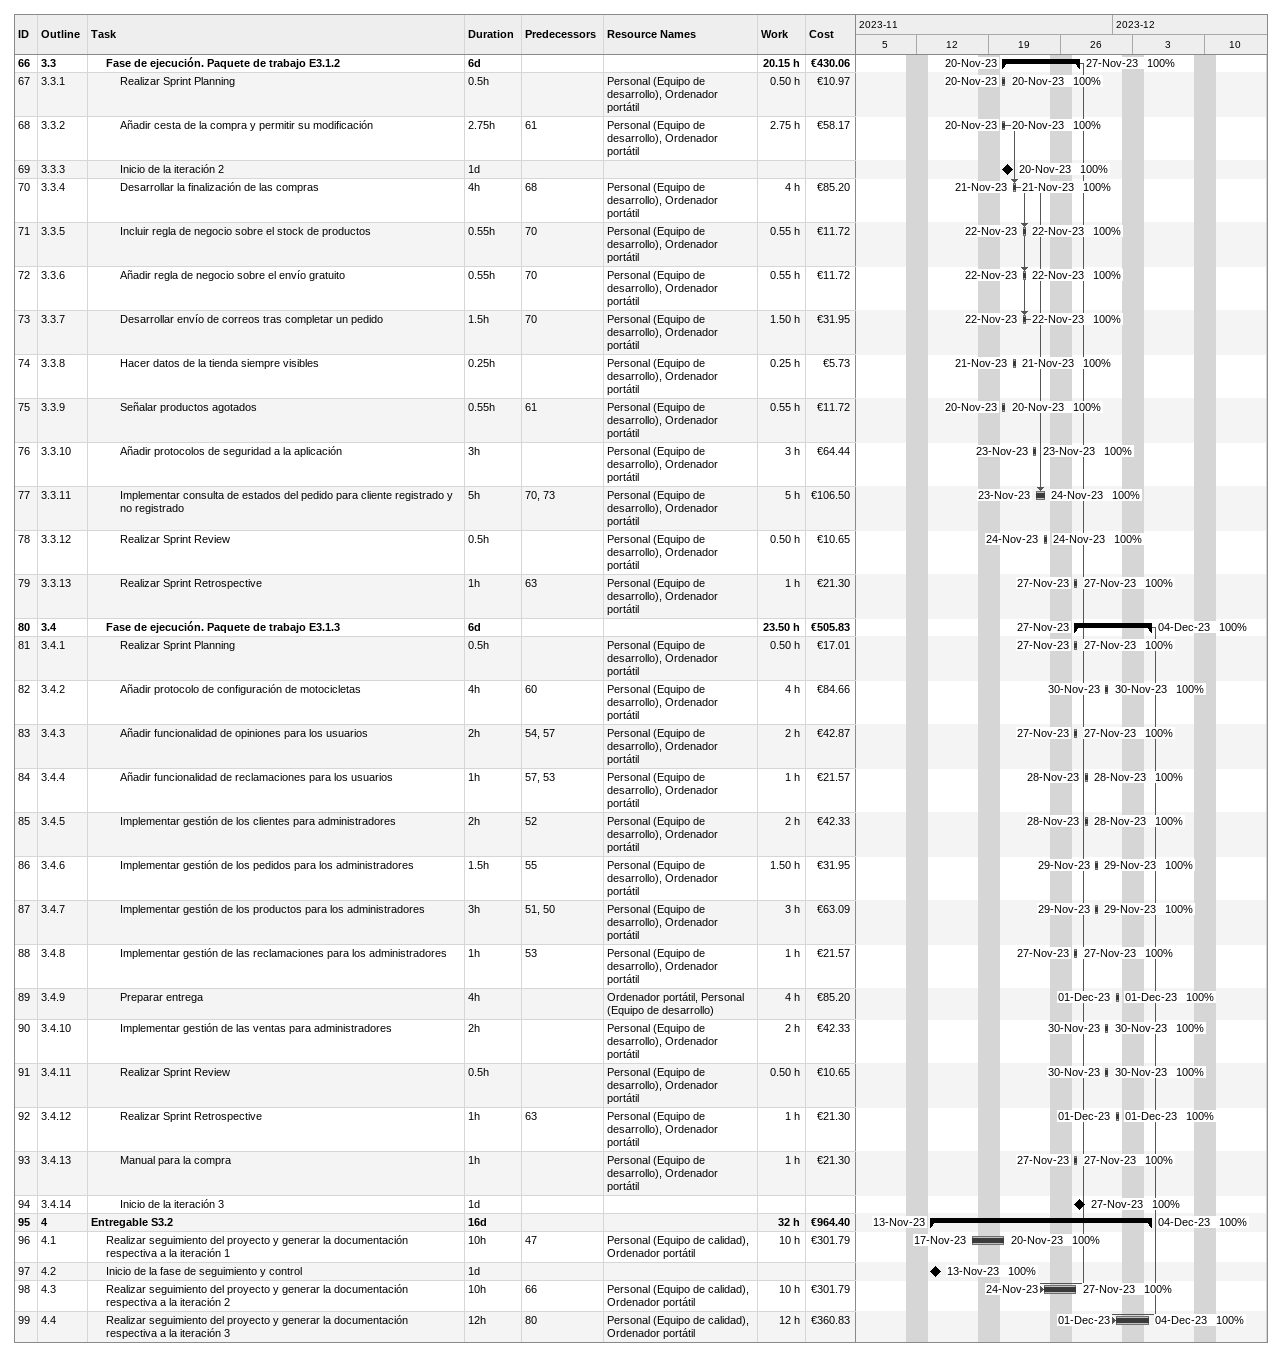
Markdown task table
| ID | WBS | Task | Duration | Start | Finish | Predecessors | Resources | % complete | Work (h) | Cost (€) |
|---|---|---|---|---|---|---|---|---|---|---|
| 66 | 3.3 | **Fase de ejecución. Paquete de trabajo E3.1.2** | 6d | 2023-11-20 | 2023-11-27 |  |  | 100 | 20.15 | 430.06 |
| 67 | 3.3.1 | Realizar Sprint Planning | 0.5h | 2023-11-20 | 2023-11-20 |  | Personal (Equipo de desarrollo), Ordenador portátil | 100 | 0.50 | 10.97 |
| 68 | 3.3.2 | Añadir cesta de la compra y permitir su modificación | 2.75h | 2023-11-20 | 2023-11-20 | 61 | Personal (Equipo de desarrollo), Ordenador portátil | 100 | 2.75 | 58.17 |
| 69 | 3.3.3 | Inicio de la iteración 2 | 1d | 2023-11-20 | 2023-11-20 |  |  | 100 |  |  |
| 70 | 3.3.4 | Desarrollar la finalización de las compras | 4h | 2023-11-21 | 2023-11-21 | 68 | Personal (Equipo de desarrollo), Ordenador portátil | 100 | 4 | 85.20 |
| 71 | 3.3.5 | Incluir regla de negocio sobre el stock de productos | 0.55h | 2023-11-22 | 2023-11-22 | 70 | Personal (Equipo de desarrollo), Ordenador portátil | 100 | 0.55 | 11.72 |
| 72 | 3.3.6 | Añadir regla de negocio sobre el envío gratuito | 0.55h | 2023-11-22 | 2023-11-22 | 70 | Personal (Equipo de desarrollo), Ordenador portátil | 100 | 0.55 | 11.72 |
| 73 | 3.3.7 | Desarrollar envío de correos tras completar un pedido | 1.5h | 2023-11-22 | 2023-11-22 | 70 | Personal (Equipo de desarrollo), Ordenador portátil | 100 | 1.50 | 31.95 |
| 74 | 3.3.8 | Hacer datos de la tienda siempre visibles | 0.25h | 2023-11-21 | 2023-11-21 |  | Personal (Equipo de desarrollo), Ordenador portátil | 100 | 0.25 | 5.73 |
| 75 | 3.3.9 | Señalar productos agotados | 0.55h | 2023-11-20 | 2023-11-20 | 61 | Personal (Equipo de desarrollo), Ordenador portátil | 100 | 0.55 | 11.72 |
| 76 | 3.3.10 | Añadir protocolos de seguridad a la aplicación | 3h | 2023-11-23 | 2023-11-23 |  | Personal (Equipo de desarrollo), Ordenador portátil | 100 | 3 | 64.44 |
| 77 | 3.3.11 | Implementar consulta de estados del pedido para cliente registrado y no registrado | 5h | 2023-11-23 | 2023-11-24 | 70, 73 | Personal (Equipo de desarrollo), Ordenador portátil | 100 | 5 | 106.50 |
| 78 | 3.3.12 | Realizar Sprint Review | 0.5h | 2023-11-24 | 2023-11-24 |  | Personal (Equipo de desarrollo), Ordenador portátil | 100 | 0.50 | 10.65 |
| 79 | 3.3.13 | Realizar Sprint Retrospective | 1h | 2023-11-27 | 2023-11-27 | 63 | Personal (Equipo de desarrollo), Ordenador portátil | 100 | 1 | 21.30 |
| 80 | 3.4 | **Fase de ejecución. Paquete de trabajo E3.1.3** | 6d | 2023-11-27 | 2023-12-04 |  |  | 100 | 23.50 | 505.83 |
| 81 | 3.4.1 | Realizar Sprint Planning | 0.5h | 2023-11-27 | 2023-11-27 |  | Personal (Equipo de desarrollo), Ordenador portátil | 100 | 0.50 | 17.01 |
| 82 | 3.4.2 | Añadir protocolo de configuración de motocicletas | 4h | 2023-11-30 | 2023-11-30 | 60 | Personal (Equipo de desarrollo), Ordenador portátil | 100 | 4 | 84.66 |
| 83 | 3.4.3 | Añadir funcionalidad de opiniones para los usuarios | 2h | 2023-11-27 | 2023-11-27 | 54, 57 | Personal (Equipo de desarrollo), Ordenador portátil | 100 | 2 | 42.87 |
| 84 | 3.4.4 | Añadir funcionalidad de reclamaciones para los usuarios | 1h | 2023-11-28 | 2023-11-28 | 57, 53 | Personal (Equipo de desarrollo), Ordenador portátil | 100 | 1 | 21.57 |
| 85 | 3.4.5 | Implementar gestión de los clientes para administradores | 2h | 2023-11-28 | 2023-11-28 | 52 | Personal (Equipo de desarrollo), Ordenador portátil | 100 | 2 | 42.33 |
| 86 | 3.4.6 | Implementar gestión de los pedidos para los administradores | 1.5h | 2023-11-29 | 2023-11-29 | 55 | Personal (Equipo de desarrollo), Ordenador portátil | 100 | 1.50 | 31.95 |
| 87 | 3.4.7 | Implementar gestión de los productos para los administradores | 3h | 2023-11-29 | 2023-11-29 | 51, 50 | Personal (Equipo de desarrollo), Ordenador portátil | 100 | 3 | 63.09 |
| 88 | 3.4.8 | Implementar gestión de las reclamaciones para los administradores | 1h | 2023-11-27 | 2023-11-27 | 53 | Personal (Equipo de desarrollo), Ordenador portátil | 100 | 1 | 21.57 |
| 89 | 3.4.9 | Preparar entrega | 4h | 2023-12-01 | 2023-12-01 |  | Ordenador portátil, Personal (Equipo de desarrollo) | 100 | 4 | 85.20 |
| 90 | 3.4.10 | Implementar gestión de las ventas para administradores | 2h | 2023-11-30 | 2023-11-30 |  | Personal (Equipo de desarrollo), Ordenador portátil | 100 | 2 | 42.33 |
| 91 | 3.4.11 | Realizar Sprint Review | 0.5h | 2023-11-30 | 2023-11-30 |  | Personal (Equipo de desarrollo), Ordenador portátil | 100 | 0.50 | 10.65 |
| 92 | 3.4.12 | Realizar Sprint Retrospective | 1h | 2023-12-01 | 2023-12-01 | 63 | Personal (Equipo de desarrollo), Ordenador portátil | 100 | 1 | 21.30 |
| 93 | 3.4.13 | Manual para la compra | 1h | 2023-11-27 | 2023-11-27 |  | Personal (Equipo de desarrollo), Ordenador portátil | 100 | 1 | 21.30 |
| 94 | 3.4.14 | Inicio de la iteración 3 | 1d | 2023-11-27 | 2023-11-27 |  |  | 100 |  |  |
| 95 | 4 | **Entregable S3.2** | 16d | 2023-11-13 | 2023-12-04 |  |  | 100 | 32 | 964.40 |
| 96 | 4.1 | Realizar seguimiento del proyecto y generar la documentación respectiva a la iteración 1 | 10h | 2023-11-17 | 2023-11-20 | 47 | Personal (Equipo de calidad), Ordenador portátil | 100 | 10 | 301.79 |
| 97 | 4.2 | Inicio de la fase de seguimiento y control | 1d | 2023-11-13 | 2023-11-13 |  |  | 100 |  |  |
| 98 | 4.3 | Realizar seguimiento del proyecto y generar la documentación respectiva a la iteración 2 | 10h | 2023-11-24 | 2023-11-27 | 66 | Personal (Equipo de calidad), Ordenador portátil | 100 | 10 | 301.79 |
| 99 | 4.4 | Realizar seguimiento del proyecto y generar la documentación respectiva a la iteración 3 | 12h | 2023-12-01 | 2023-12-04 | 80 | Personal (Equipo de calidad), Ordenador portátil | 100 | 12 | 360.83 |
